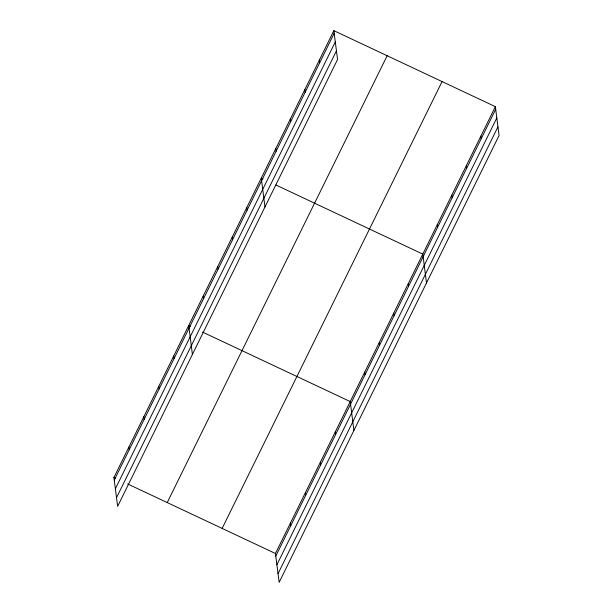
<?xml version="1.0" encoding="UTF-8"?>
<svg xmlns="http://www.w3.org/2000/svg" width="613" height="613" viewBox="0 0 613 613"><rect width="100%" height="100%" fill="white"/><g stroke="black" fill="none" stroke-linecap="round" stroke-linejoin="round"><path stroke-width="0.92" d="M333.855 30.65L337.548 59.499L117.627 506.346L113.926 477.496L333.855 30.65L495.373 106.654L499.074 135.504L279.145 582.35L275.452 553.501L495.373 106.654M114.263 480.102L334.192 33.255M115.374 488.76L335.296 41.914M116.516 497.687L336.445 50.841M167.234 502.576L387.155 55.729M222.144 528.414L442.073 81.567M275.781 556.098L495.71 109.252M276.892 564.765L496.821 117.918M278.034 573.691L497.963 126.837M263 178.919L261.284 178.107L264.977 206.964M275.896 184.988L422.801 254.111L426.495 282.961M190.421 326.377L188.704 325.572L192.398 354.421M202.459 332.039L350.222 401.569L353.923 430.426M113.926 477.496L115.65 478.309M127.688 483.971L275.452 553.501M480.86 136.14L481.19 138.745M466.347 165.633L466.677 168.238M451.827 195.126L452.164 197.731M437.314 224.619L437.651 227.224M408.281 283.604L408.618 286.202M393.768 313.097L394.105 315.695M379.255 342.583L379.585 345.188M364.735 372.076L365.072 374.681M319.342 60.143L319.672 62.748M304.822 89.636L305.159 92.234M335.265 431.958L335.602 434.556M290.309 119.129L290.646 121.726M320.315 462.34L320.645 464.945M275.796 148.614L276.126 151.219M305.358 492.729L305.695 495.327M290.401 523.111L290.738 525.716M246.763 207.6L247.1 210.205M232.25 237.093L232.58 239.698M217.738 266.586L218.067 269.191M203.217 296.079L203.554 298.677M173.747 355.954L174.084 358.559M158.798 386.343L159.127 388.941M143.84 416.725L144.17 419.33M128.883 447.115L129.22 449.712"/></g></svg>
